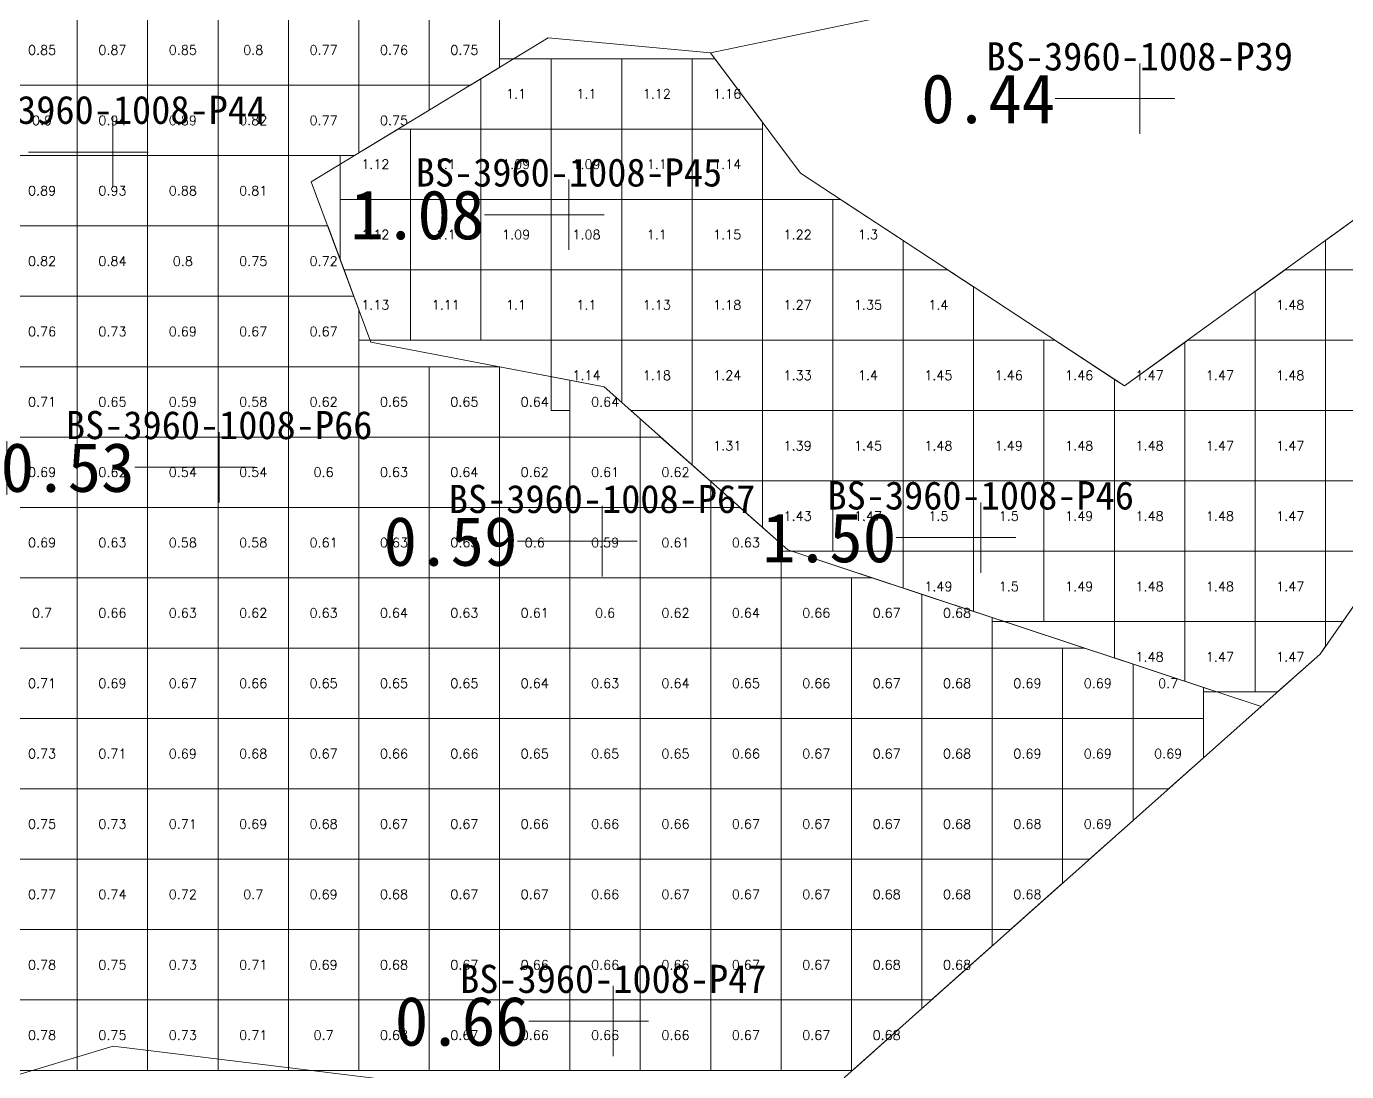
# Model space of a CAD drawing. Header units: inches. Extents: x 469883 to 470005, y 4349687 to 4349765.
# Drawn here: x 469909.89 to 469928.65, y 4349702.43 to 4349717.29 of the extents above; entities that cross this region are included whole.
import ezdxf
from ezdxf.enums import TextEntityAlignment as Align

# ---------------------------------------------------------------- set-up
doc = ezdxf.new("R2010")
doc.units = ezdxf.units.IN
doc.header["$MEASUREMENT"] = 0
for name, color, linetype, lineweight in [('点', 7, 'Continuous', 0), ('爆区方格网', 7, 'Continuous', 0), ('线条', 7, 'Continuous', 0), ('钻孔', 7, 'Continuous', 0)]:
    doc.layers.add(name, color=color, linetype=linetype, lineweight=lineweight)
doc.styles.add('3dmine_textStyle_1', font='txt.shx', dxfattribs={"height": 1, "bigfont": 'gbcbig.shx'})
doc.styles.add('3dmine_textStyle_2', font='simsunb.ttf', dxfattribs={"height": 1})

msp = doc.modelspace()

# ---------------------------------------------------------------- hatches: boundary and pattern name
at = {"layer": '钻孔', "linetype": 'Continuous', "lineweight": 0, "true_color": 0x808080, "extrusion": (0, 1, 0)}
msp.add_hatch(color=8, dxfattribs=at).paths.add_polyline_path([(-469926.71, 3949.7), (-469925.71, 3949.7), (-469925.71, 3961.7), (-469926.71, 3961.7)], flags=0)
at = {"layer": '钻孔', "linetype": 'Continuous', "lineweight": 0, "true_color": 0x00ffff, "extrusion": (0, 1, 0)}
for points in [[(-469912.12, 3950.01), (-469911.12, 3950.01), (-469911.12, 3962.01), (-469912.12, 3962.01)], [(-469913.63, 3949.93), (-469912.63, 3949.93), (-469912.63, 3961.93), (-469913.63, 3961.93)], [(-469919.07, 3950.29), (-469918.07, 3950.29), (-469918.07, 3962.29), (-469919.07, 3962.29)], [(-469919.23, 3950.11), (-469918.23, 3950.11), (-469918.23, 3962.11), (-469919.23, 3962.11)]]:
    msp.add_hatch(color=4, dxfattribs=at).paths.add_polyline_path(points, flags=0)
at = {"layer": '钻孔', "linetype": 'Continuous', "lineweight": 0, "true_color": 0x0000ff, "extrusion": (0, 1, 0)}
msp.add_hatch(color=5, dxfattribs=at).paths.add_polyline_path([(-469918.6, 3949.65), (-469917.6, 3949.65), (-469917.6, 3961.65), (-469918.6, 3961.65)], flags=0)
at = {"layer": '钻孔', "linetype": 'Continuous', "lineweight": 0, "true_color": 0xff0000, "extrusion": (0, 1, 0)}
msp.add_hatch(color=1, dxfattribs=at).paths.add_polyline_path([(-469924.45, 3949.95), (-469923.45, 3949.95), (-469923.45, 3961.95), (-469924.45, 3961.95)], flags=0)

# ---------------------------------------------------------------- linework, layer by layer
at = {"color": 4, "linetype": 'Continuous', "lineweight": 0, "true_color": 0x00ffff, "elevation": 1981.806}
msp.add_lwpolyline([(469929.472, 4349719.374), (469926.45, 4349717.862), (469923.773, 4349717.783), (469919.611, 4349716.908), (469917.305, 4349717.121), (469913.939, 4349715.079), (469914.787, 4349712.799), (469918.1, 4349712.163), (469920.711, 4349709.845), (469927.434, 4349707.62), (469922.434, 4349703.167), (469921.522, 4349702.355), (469921.306, 4349702.005), (469916.527, 4349702.131), (469911.125, 4349702.795), (469907.91, 4349701.826), (469904.362, 4349704.071), (469902.082, 4349706.967), (469895.348, 4349706.967)], dxfattribs=at)
at = {"color": 7, "linetype": 'Continuous', "lineweight": 0, "elevation": 2972.708}
msp.add_lwpolyline([(469919.611, 4349716.908), (469923.773, 4349717.783)], dxfattribs=at)
at = {"color": 5, "linetype": 'Continuous', "lineweight": 0, "true_color": 0x0000ff}
for points, elevation in [([(469929.523, 4349710.158), (469928.271, 4349708.365), (469927.434, 4349707.62), (469921.903, 4349709.45), (469920.711, 4349709.845), (469918.1, 4349712.163), (469914.787, 4349712.799), (469913.939, 4349715.079), (469917.305, 4349717.121), (469919.611, 4349716.908), (469920.89, 4349715.201), (469925.493, 4349712.176), (469929.846, 4349715.326)], 3962.29), ([(469907.91, 4349701.826), (469911.125, 4349702.795), (469916.527, 4349702.131), (469921.306, 4349702.005), (469920.069, 4349700.005), (469919.899, 4349699.73), (469918.862, 4349698.609), (469916.862, 4349696.445), (469908.546, 4349695.172)], 1981.806)]:
    msp.add_lwpolyline(points, dxfattribs=dict(at, elevation=elevation))
at = {"layer": '点', "color": 138, "linetype": 'Continuous', "lineweight": 0, "true_color": 0x004c4c}
for points, elevation in [([(469925.71, 4349715.76), (469925.71, 4349716.76)], 3961.7), ([(469926.21, 4349716.26), (469925.21, 4349716.26)], 3961.7), ([(469911.12, 4349715), (469911.12, 4349716)], 3962.01), ([(469911.62, 4349715.5), (469910.62, 4349715.5)], 3962.01), ([(469917.6, 4349714.11), (469917.6, 4349715.11)], 3961.65), ([(469918.1, 4349714.61), (469917.1, 4349714.61)], 3961.65), ([(469912.63, 4349710.52), (469912.63, 4349711.52)], 3961.93), ([(469913.13, 4349711.02), (469912.13, 4349711.02)], 3961.93), ([(469918.07, 4349709.47), (469918.07, 4349710.47)], 3962.29), ([(469923.45, 4349709.52), (469923.45, 4349710.52)], 3961.95), ([(469923.95, 4349710.02), (469922.95, 4349710.02)], 3961.95), ([(469918.57, 4349709.97), (469917.57, 4349709.97)], 3962.29), ([(469918.23, 4349702.65), (469918.23, 4349703.65)], 3962.11), ([(469918.73, 4349703.15), (469917.73, 4349703.15)], 3962.11)]:
    msp.add_lwpolyline(points, dxfattribs=dict(at, elevation=elevation))
at = {"layer": '爆区方格网', "color": 4, "linetype": 'Continuous', "lineweight": 0, "true_color": 0x00ffff, "elevation": 3962.29}
for points in [[(469910.614, 4349716.45), (469909.614, 4349716.45), (469909.614, 4349717.45), (469910.614, 4349717.45), (469910.614, 4349716.45)], [(469911.614, 4349716.45), (469910.614, 4349716.45), (469910.614, 4349717.45), (469911.614, 4349717.45), (469911.614, 4349716.45)], [(469912.614, 4349716.45), (469911.614, 4349716.45), (469911.614, 4349717.45), (469912.614, 4349717.45), (469912.614, 4349716.45)], [(469913.614, 4349716.45), (469912.614, 4349716.45), (469912.614, 4349717.45), (469913.614, 4349717.45), (469913.614, 4349716.45)], [(469914.614, 4349716.45), (469913.614, 4349716.45), (469913.614, 4349717.45), (469914.614, 4349717.45), (469914.614, 4349716.45)], [(469915.614, 4349716.45), (469914.614, 4349716.45), (469914.614, 4349717.45), (469915.614, 4349717.45), (469915.614, 4349716.45)], [(469916.614, 4349716.702), (469916.199, 4349716.45), (469915.614, 4349716.45), (469915.614, 4349717.45), (469916.614, 4349717.45), (469916.614, 4349716.702)], [(469910.614, 4349715.45), (469909.614, 4349715.45), (469909.614, 4349716.45), (469910.614, 4349716.45), (469910.614, 4349715.45)], [(469911.614, 4349715.45), (469910.614, 4349715.45), (469910.614, 4349716.45), (469911.614, 4349716.45), (469911.614, 4349715.45)], [(469912.614, 4349715.45), (469911.614, 4349715.45), (469911.614, 4349716.45), (469912.614, 4349716.45), (469912.614, 4349715.45)], [(469913.614, 4349715.45), (469912.614, 4349715.45), (469912.614, 4349716.45), (469913.614, 4349716.45), (469913.614, 4349715.45)], [(469914.614, 4349715.489), (469914.55, 4349715.45), (469913.614, 4349715.45), (469913.614, 4349716.45), (469914.614, 4349716.45), (469914.614, 4349715.489)], [(469915.614, 4349716.095), (469914.614, 4349715.489), (469914.614, 4349716.45), (469915.614, 4349716.45), (469915.614, 4349716.095)], [(469910.614, 4349714.45), (469909.614, 4349714.45), (469909.614, 4349715.45), (469910.614, 4349715.45), (469910.614, 4349714.45)], [(469911.614, 4349714.45), (469910.614, 4349714.45), (469910.614, 4349715.45), (469911.614, 4349715.45), (469911.614, 4349714.45)], [(469912.614, 4349714.45), (469911.614, 4349714.45), (469911.614, 4349715.45), (469912.614, 4349715.45), (469912.614, 4349714.45)], [(469913.614, 4349714.45), (469912.614, 4349714.45), (469912.614, 4349715.45), (469913.614, 4349715.45), (469913.614, 4349714.45)], [(469910.614, 4349713.45), (469909.614, 4349713.45), (469909.614, 4349714.45), (469910.614, 4349714.45), (469910.614, 4349713.45)], [(469911.614, 4349713.45), (469910.614, 4349713.45), (469910.614, 4349714.45), (469911.614, 4349714.45), (469911.614, 4349713.45)], [(469912.614, 4349713.45), (469911.614, 4349713.45), (469911.614, 4349714.45), (469912.614, 4349714.45), (469912.614, 4349713.45)], [(469913.614, 4349713.45), (469912.614, 4349713.45), (469912.614, 4349714.45), (469913.614, 4349714.45), (469913.614, 4349713.45)], [(469914.544, 4349713.45), (469913.614, 4349713.45), (469913.614, 4349714.45), (469914.172, 4349714.45), (469914.544, 4349713.45)], [(469910.614, 4349712.45), (469909.614, 4349712.45), (469909.614, 4349713.45), (469910.614, 4349713.45), (469910.614, 4349712.45)], [(469911.614, 4349712.45), (469910.614, 4349712.45), (469910.614, 4349713.45), (469911.614, 4349713.45), (469911.614, 4349712.45)], [(469912.614, 4349712.45), (469911.614, 4349712.45), (469911.614, 4349713.45), (469912.614, 4349713.45), (469912.614, 4349712.45)], [(469913.614, 4349712.45), (469912.614, 4349712.45), (469912.614, 4349713.45), (469913.614, 4349713.45), (469913.614, 4349712.45)], [(469914.614, 4349713.263), (469914.614, 4349712.45), (469913.614, 4349712.45), (469913.614, 4349713.45), (469914.544, 4349713.45), (469914.614, 4349713.263)], [(469910.614, 4349711.45), (469909.614, 4349711.45), (469909.614, 4349712.45), (469910.614, 4349712.45), (469910.614, 4349711.45)], [(469911.614, 4349711.45), (469910.614, 4349711.45), (469910.614, 4349712.45), (469911.614, 4349712.45), (469911.614, 4349711.45)], [(469912.614, 4349711.45), (469911.614, 4349711.45), (469911.614, 4349712.45), (469912.614, 4349712.45), (469912.614, 4349711.45)], [(469913.614, 4349711.45), (469912.614, 4349711.45), (469912.614, 4349712.45), (469913.614, 4349712.45), (469913.614, 4349711.45)], [(469914.614, 4349711.45), (469913.614, 4349711.45), (469913.614, 4349712.45), (469914.614, 4349712.45), (469914.614, 4349711.45)], [(469915.614, 4349711.45), (469914.614, 4349711.45), (469914.614, 4349712.45), (469915.614, 4349712.45), (469915.614, 4349711.45)], [(469916.614, 4349712.448), (469916.614, 4349711.45), (469915.614, 4349711.45), (469915.614, 4349712.45), (469916.604, 4349712.45), (469916.614, 4349712.448)], [(469917.614, 4349712.256), (469917.614, 4349711.45), (469916.614, 4349711.45), (469916.614, 4349712.448), (469917.614, 4349712.256)], [(469918.1, 4349712.163), (469918.614, 4349711.707), (469918.614, 4349711.45), (469917.614, 4349711.45), (469917.614, 4349712.256), (469918.1, 4349712.163)], [(469910.614, 4349710.45), (469909.614, 4349710.45), (469909.614, 4349711.45), (469910.614, 4349711.45), (469910.614, 4349710.45)], [(469911.614, 4349710.45), (469910.614, 4349710.45), (469910.614, 4349711.45), (469911.614, 4349711.45), (469911.614, 4349710.45)], [(469912.614, 4349710.45), (469911.614, 4349710.45), (469911.614, 4349711.45), (469912.614, 4349711.45), (469912.614, 4349710.45)], [(469913.614, 4349710.45), (469912.614, 4349710.45), (469912.614, 4349711.45), (469913.614, 4349711.45), (469913.614, 4349710.45)], [(469914.614, 4349710.45), (469913.614, 4349710.45), (469913.614, 4349711.45), (469914.614, 4349711.45), (469914.614, 4349710.45)], [(469915.614, 4349710.45), (469914.614, 4349710.45), (469914.614, 4349711.45), (469915.614, 4349711.45), (469915.614, 4349710.45)], [(469916.614, 4349710.45), (469915.614, 4349710.45), (469915.614, 4349711.45), (469916.614, 4349711.45), (469916.614, 4349710.45)], [(469917.614, 4349710.45), (469916.614, 4349710.45), (469916.614, 4349711.45), (469917.614, 4349711.45), (469917.614, 4349710.45)], [(469918.614, 4349710.45), (469917.614, 4349710.45), (469917.614, 4349711.45), (469918.614, 4349711.45), (469918.614, 4349710.45)], [(469919.614, 4349710.819), (469919.614, 4349710.45), (469918.614, 4349710.45), (469918.614, 4349711.45), (469918.903, 4349711.45), (469919.614, 4349710.819)], [(469910.614, 4349709.45), (469909.614, 4349709.45), (469909.614, 4349710.45), (469910.614, 4349710.45), (469910.614, 4349709.45)], [(469911.614, 4349709.45), (469910.614, 4349709.45), (469910.614, 4349710.45), (469911.614, 4349710.45), (469911.614, 4349709.45)], [(469912.614, 4349709.45), (469911.614, 4349709.45), (469911.614, 4349710.45), (469912.614, 4349710.45), (469912.614, 4349709.45)], [(469913.614, 4349709.45), (469912.614, 4349709.45), (469912.614, 4349710.45), (469913.614, 4349710.45), (469913.614, 4349709.45)], [(469914.614, 4349709.45), (469913.614, 4349709.45), (469913.614, 4349710.45), (469914.614, 4349710.45), (469914.614, 4349709.45)], [(469915.614, 4349709.45), (469914.614, 4349709.45), (469914.614, 4349710.45), (469915.614, 4349710.45), (469915.614, 4349709.45)], [(469916.614, 4349709.45), (469915.614, 4349709.45), (469915.614, 4349710.45), (469916.614, 4349710.45), (469916.614, 4349709.45)], [(469917.614, 4349709.45), (469916.614, 4349709.45), (469916.614, 4349710.45), (469917.614, 4349710.45), (469917.614, 4349709.45)], [(469918.614, 4349709.45), (469917.614, 4349709.45), (469917.614, 4349710.45), (469918.614, 4349710.45), (469918.614, 4349709.45)], [(469919.614, 4349709.45), (469918.614, 4349709.45), (469918.614, 4349710.45), (469919.614, 4349710.45), (469919.614, 4349709.45)], [(469920.614, 4349709.931), (469920.614, 4349709.45), (469919.614, 4349709.45), (469919.614, 4349710.45), (469920.029, 4349710.45), (469920.614, 4349709.931)], [(469910.614, 4349708.45), (469909.614, 4349708.45), (469909.614, 4349709.45), (469910.614, 4349709.45), (469910.614, 4349708.45)], [(469911.614, 4349708.45), (469910.614, 4349708.45), (469910.614, 4349709.45), (469911.614, 4349709.45), (469911.614, 4349708.45)], [(469912.614, 4349708.45), (469911.614, 4349708.45), (469911.614, 4349709.45), (469912.614, 4349709.45), (469912.614, 4349708.45)], [(469913.614, 4349708.45), (469912.614, 4349708.45), (469912.614, 4349709.45), (469913.614, 4349709.45), (469913.614, 4349708.45)], [(469914.614, 4349708.45), (469913.614, 4349708.45), (469913.614, 4349709.45), (469914.614, 4349709.45), (469914.614, 4349708.45)], [(469915.614, 4349708.45), (469914.614, 4349708.45), (469914.614, 4349709.45), (469915.614, 4349709.45), (469915.614, 4349708.45)], [(469916.614, 4349708.45), (469915.614, 4349708.45), (469915.614, 4349709.45), (469916.614, 4349709.45), (469916.614, 4349708.45)], [(469917.614, 4349708.45), (469916.614, 4349708.45), (469916.614, 4349709.45), (469917.614, 4349709.45), (469917.614, 4349708.45)], [(469918.614, 4349708.45), (469917.614, 4349708.45), (469917.614, 4349709.45), (469918.614, 4349709.45), (469918.614, 4349708.45)], [(469919.614, 4349708.45), (469918.614, 4349708.45), (469918.614, 4349709.45), (469919.614, 4349709.45), (469919.614, 4349708.45)], [(469920.614, 4349708.45), (469919.614, 4349708.45), (469919.614, 4349709.45), (469920.614, 4349709.45), (469920.614, 4349708.45)], [(469921.614, 4349708.45), (469920.614, 4349708.45), (469920.614, 4349709.45), (469921.614, 4349709.45), (469921.614, 4349708.45)], [(469922.614, 4349709.215), (469922.614, 4349708.45), (469921.614, 4349708.45), (469921.614, 4349709.45), (469921.903, 4349709.45), (469922.614, 4349709.215)], [(469923.614, 4349708.884), (469923.614, 4349708.45), (469922.614, 4349708.45), (469922.614, 4349709.215), (469923.614, 4349708.884)], [(469910.614, 4349707.45), (469909.614, 4349707.45), (469909.614, 4349708.45), (469910.614, 4349708.45), (469910.614, 4349707.45)], [(469911.614, 4349707.45), (469910.614, 4349707.45), (469910.614, 4349708.45), (469911.614, 4349708.45), (469911.614, 4349707.45)], [(469912.614, 4349707.45), (469911.614, 4349707.45), (469911.614, 4349708.45), (469912.614, 4349708.45), (469912.614, 4349707.45)], [(469913.614, 4349707.45), (469912.614, 4349707.45), (469912.614, 4349708.45), (469913.614, 4349708.45), (469913.614, 4349707.45)], [(469914.614, 4349707.45), (469913.614, 4349707.45), (469913.614, 4349708.45), (469914.614, 4349708.45), (469914.614, 4349707.45)], [(469915.614, 4349707.45), (469914.614, 4349707.45), (469914.614, 4349708.45), (469915.614, 4349708.45), (469915.614, 4349707.45)], [(469916.614, 4349707.45), (469915.614, 4349707.45), (469915.614, 4349708.45), (469916.614, 4349708.45), (469916.614, 4349707.45)], [(469917.614, 4349707.45), (469916.614, 4349707.45), (469916.614, 4349708.45), (469917.614, 4349708.45), (469917.614, 4349707.45)], [(469918.614, 4349707.45), (469917.614, 4349707.45), (469917.614, 4349708.45), (469918.614, 4349708.45), (469918.614, 4349707.45)], [(469919.614, 4349707.45), (469918.614, 4349707.45), (469918.614, 4349708.45), (469919.614, 4349708.45), (469919.614, 4349707.45)], [(469920.614, 4349707.45), (469919.614, 4349707.45), (469919.614, 4349708.45), (469920.614, 4349708.45), (469920.614, 4349707.45)], [(469921.614, 4349707.45), (469920.614, 4349707.45), (469920.614, 4349708.45), (469921.614, 4349708.45), (469921.614, 4349707.45)], [(469922.614, 4349707.45), (469921.614, 4349707.45), (469921.614, 4349708.45), (469922.614, 4349708.45), (469922.614, 4349707.45)], [(469923.614, 4349707.45), (469922.614, 4349707.45), (469922.614, 4349708.45), (469923.614, 4349708.45), (469923.614, 4349707.45)], [(469924.614, 4349707.45), (469923.614, 4349707.45), (469923.614, 4349708.45), (469924.614, 4349708.45), (469924.614, 4349707.45)], [(469925.614, 4349708.222), (469925.614, 4349707.45), (469924.614, 4349707.45), (469924.614, 4349708.45), (469924.925, 4349708.45), (469925.614, 4349708.222)], [(469926.614, 4349707.891), (469926.614, 4349707.45), (469925.614, 4349707.45), (469925.614, 4349708.222), (469926.614, 4349707.891)], [(469910.614, 4349706.45), (469909.614, 4349706.45), (469909.614, 4349707.45), (469910.614, 4349707.45), (469910.614, 4349706.45)], [(469911.614, 4349706.45), (469910.614, 4349706.45), (469910.614, 4349707.45), (469911.614, 4349707.45), (469911.614, 4349706.45)], [(469912.614, 4349706.45), (469911.614, 4349706.45), (469911.614, 4349707.45), (469912.614, 4349707.45), (469912.614, 4349706.45)], [(469913.614, 4349706.45), (469912.614, 4349706.45), (469912.614, 4349707.45), (469913.614, 4349707.45), (469913.614, 4349706.45)], [(469914.614, 4349706.45), (469913.614, 4349706.45), (469913.614, 4349707.45), (469914.614, 4349707.45), (469914.614, 4349706.45)], [(469915.614, 4349706.45), (469914.614, 4349706.45), (469914.614, 4349707.45), (469915.614, 4349707.45), (469915.614, 4349706.45)], [(469916.614, 4349706.45), (469915.614, 4349706.45), (469915.614, 4349707.45), (469916.614, 4349707.45), (469916.614, 4349706.45)], [(469917.614, 4349706.45), (469916.614, 4349706.45), (469916.614, 4349707.45), (469917.614, 4349707.45), (469917.614, 4349706.45)], [(469918.614, 4349706.45), (469917.614, 4349706.45), (469917.614, 4349707.45), (469918.614, 4349707.45), (469918.614, 4349706.45)], [(469919.614, 4349706.45), (469918.614, 4349706.45), (469918.614, 4349707.45), (469919.614, 4349707.45), (469919.614, 4349706.45)], [(469920.614, 4349706.45), (469919.614, 4349706.45), (469919.614, 4349707.45), (469920.614, 4349707.45), (469920.614, 4349706.45)], [(469921.614, 4349706.45), (469920.614, 4349706.45), (469920.614, 4349707.45), (469921.614, 4349707.45), (469921.614, 4349706.45)], [(469922.614, 4349706.45), (469921.614, 4349706.45), (469921.614, 4349707.45), (469922.614, 4349707.45), (469922.614, 4349706.45)], [(469923.614, 4349706.45), (469922.614, 4349706.45), (469922.614, 4349707.45), (469923.614, 4349707.45), (469923.614, 4349706.45)], [(469924.614, 4349706.45), (469923.614, 4349706.45), (469923.614, 4349707.45), (469924.614, 4349707.45), (469924.614, 4349706.45)], [(469925.614, 4349706.45), (469924.614, 4349706.45), (469924.614, 4349707.45), (469925.614, 4349707.45), (469925.614, 4349706.45)], [(469926.614, 4349706.89), (469926.12, 4349706.45), (469925.614, 4349706.45), (469925.614, 4349707.45), (469926.614, 4349707.45), (469926.614, 4349706.89)], [(469910.614, 4349705.45), (469909.614, 4349705.45), (469909.614, 4349706.45), (469910.614, 4349706.45), (469910.614, 4349705.45)], [(469911.614, 4349705.45), (469910.614, 4349705.45), (469910.614, 4349706.45), (469911.614, 4349706.45), (469911.614, 4349705.45)], [(469912.614, 4349705.45), (469911.614, 4349705.45), (469911.614, 4349706.45), (469912.614, 4349706.45), (469912.614, 4349705.45)], [(469913.614, 4349705.45), (469912.614, 4349705.45), (469912.614, 4349706.45), (469913.614, 4349706.45), (469913.614, 4349705.45)], [(469914.614, 4349705.45), (469913.614, 4349705.45), (469913.614, 4349706.45), (469914.614, 4349706.45), (469914.614, 4349705.45)], [(469915.614, 4349705.45), (469914.614, 4349705.45), (469914.614, 4349706.45), (469915.614, 4349706.45), (469915.614, 4349705.45)], [(469916.614, 4349705.45), (469915.614, 4349705.45), (469915.614, 4349706.45), (469916.614, 4349706.45), (469916.614, 4349705.45)], [(469917.614, 4349705.45), (469916.614, 4349705.45), (469916.614, 4349706.45), (469917.614, 4349706.45), (469917.614, 4349705.45)], [(469918.614, 4349705.45), (469917.614, 4349705.45), (469917.614, 4349706.45), (469918.614, 4349706.45), (469918.614, 4349705.45)], [(469919.614, 4349705.45), (469918.614, 4349705.45), (469918.614, 4349706.45), (469919.614, 4349706.45), (469919.614, 4349705.45)], [(469920.614, 4349705.45), (469919.614, 4349705.45), (469919.614, 4349706.45), (469920.614, 4349706.45), (469920.614, 4349705.45)], [(469921.614, 4349705.45), (469920.614, 4349705.45), (469920.614, 4349706.45), (469921.614, 4349706.45), (469921.614, 4349705.45)], [(469922.614, 4349705.45), (469921.614, 4349705.45), (469921.614, 4349706.45), (469922.614, 4349706.45), (469922.614, 4349705.45)], [(469923.614, 4349705.45), (469922.614, 4349705.45), (469922.614, 4349706.45), (469923.614, 4349706.45), (469923.614, 4349705.45)], [(469924.614, 4349705.45), (469923.614, 4349705.45), (469923.614, 4349706.45), (469924.614, 4349706.45), (469924.614, 4349705.45)], [(469925.614, 4349705.999), (469924.997, 4349705.45), (469924.614, 4349705.45), (469924.614, 4349706.45), (469925.614, 4349706.45), (469925.614, 4349705.999)], [(469910.614, 4349704.45), (469909.614, 4349704.45), (469909.614, 4349705.45), (469910.614, 4349705.45), (469910.614, 4349704.45)], [(469911.614, 4349704.45), (469910.614, 4349704.45), (469910.614, 4349705.45), (469911.614, 4349705.45), (469911.614, 4349704.45)], [(469912.614, 4349704.45), (469911.614, 4349704.45), (469911.614, 4349705.45), (469912.614, 4349705.45), (469912.614, 4349704.45)], [(469913.614, 4349704.45), (469912.614, 4349704.45), (469912.614, 4349705.45), (469913.614, 4349705.45), (469913.614, 4349704.45)], [(469914.614, 4349704.45), (469913.614, 4349704.45), (469913.614, 4349705.45), (469914.614, 4349705.45), (469914.614, 4349704.45)], [(469915.614, 4349704.45), (469914.614, 4349704.45), (469914.614, 4349705.45), (469915.614, 4349705.45), (469915.614, 4349704.45)], [(469916.614, 4349704.45), (469915.614, 4349704.45), (469915.614, 4349705.45), (469916.614, 4349705.45), (469916.614, 4349704.45)], [(469917.614, 4349704.45), (469916.614, 4349704.45), (469916.614, 4349705.45), (469917.614, 4349705.45), (469917.614, 4349704.45)], [(469918.614, 4349704.45), (469917.614, 4349704.45), (469917.614, 4349705.45), (469918.614, 4349705.45), (469918.614, 4349704.45)], [(469919.614, 4349704.45), (469918.614, 4349704.45), (469918.614, 4349705.45), (469919.614, 4349705.45), (469919.614, 4349704.45)], [(469920.614, 4349704.45), (469919.614, 4349704.45), (469919.614, 4349705.45), (469920.614, 4349705.45), (469920.614, 4349704.45)], [(469921.614, 4349704.45), (469920.614, 4349704.45), (469920.614, 4349705.45), (469921.614, 4349705.45), (469921.614, 4349704.45)], [(469922.614, 4349704.45), (469921.614, 4349704.45), (469921.614, 4349705.45), (469922.614, 4349705.45), (469922.614, 4349704.45)], [(469923.614, 4349704.45), (469922.614, 4349704.45), (469922.614, 4349705.45), (469923.614, 4349705.45), (469923.614, 4349704.45)], [(469924.614, 4349705.109), (469923.875, 4349704.45), (469923.614, 4349704.45), (469923.614, 4349705.45), (469924.614, 4349705.45), (469924.614, 4349705.109)], [(469910.614, 4349703.45), (469909.614, 4349703.45), (469909.614, 4349704.45), (469910.614, 4349704.45), (469910.614, 4349703.45)], [(469911.614, 4349703.45), (469910.614, 4349703.45), (469910.614, 4349704.45), (469911.614, 4349704.45), (469911.614, 4349703.45)], [(469912.614, 4349703.45), (469911.614, 4349703.45), (469911.614, 4349704.45), (469912.614, 4349704.45), (469912.614, 4349703.45)], [(469913.614, 4349703.45), (469912.614, 4349703.45), (469912.614, 4349704.45), (469913.614, 4349704.45), (469913.614, 4349703.45)], [(469914.614, 4349703.45), (469913.614, 4349703.45), (469913.614, 4349704.45), (469914.614, 4349704.45), (469914.614, 4349703.45)], [(469915.614, 4349703.45), (469914.614, 4349703.45), (469914.614, 4349704.45), (469915.614, 4349704.45), (469915.614, 4349703.45)], [(469916.614, 4349703.45), (469915.614, 4349703.45), (469915.614, 4349704.45), (469916.614, 4349704.45), (469916.614, 4349703.45)], [(469917.614, 4349703.45), (469916.614, 4349703.45), (469916.614, 4349704.45), (469917.614, 4349704.45), (469917.614, 4349703.45)], [(469918.614, 4349703.45), (469917.614, 4349703.45), (469917.614, 4349704.45), (469918.614, 4349704.45), (469918.614, 4349703.45)], [(469919.614, 4349703.45), (469918.614, 4349703.45), (469918.614, 4349704.45), (469919.614, 4349704.45), (469919.614, 4349703.45)], [(469920.614, 4349703.45), (469919.614, 4349703.45), (469919.614, 4349704.45), (469920.614, 4349704.45), (469920.614, 4349703.45)], [(469921.614, 4349703.45), (469920.614, 4349703.45), (469920.614, 4349704.45), (469921.614, 4349704.45), (469921.614, 4349703.45)], [(469922.614, 4349703.45), (469921.614, 4349703.45), (469921.614, 4349704.45), (469922.614, 4349704.45), (469922.614, 4349703.45)], [(469923.614, 4349704.218), (469922.752, 4349703.45), (469922.614, 4349703.45), (469922.614, 4349704.45), (469923.614, 4349704.45), (469923.614, 4349704.218)], [(469910.614, 4349702.45), (469909.614, 4349702.45), (469909.614, 4349703.45), (469910.614, 4349703.45), (469910.614, 4349702.45)], [(469911.614, 4349702.45), (469910.614, 4349702.45), (469910.614, 4349703.45), (469911.614, 4349703.45), (469911.614, 4349702.45)], [(469912.614, 4349702.45), (469911.614, 4349702.45), (469911.614, 4349703.45), (469912.614, 4349703.45), (469912.614, 4349702.45)], [(469913.614, 4349702.45), (469912.614, 4349702.45), (469912.614, 4349703.45), (469913.614, 4349703.45), (469913.614, 4349702.45)], [(469914.614, 4349702.45), (469913.614, 4349702.45), (469913.614, 4349703.45), (469914.614, 4349703.45), (469914.614, 4349702.45)], [(469915.614, 4349702.45), (469914.614, 4349702.45), (469914.614, 4349703.45), (469915.614, 4349703.45), (469915.614, 4349702.45)], [(469916.614, 4349702.45), (469915.614, 4349702.45), (469915.614, 4349703.45), (469916.614, 4349703.45), (469916.614, 4349702.45)], [(469917.614, 4349702.45), (469916.614, 4349702.45), (469916.614, 4349703.45), (469917.614, 4349703.45), (469917.614, 4349702.45)], [(469918.614, 4349702.45), (469917.614, 4349702.45), (469917.614, 4349703.45), (469918.614, 4349703.45), (469918.614, 4349702.45)], [(469919.614, 4349702.45), (469918.614, 4349702.45), (469918.614, 4349703.45), (469919.614, 4349703.45), (469919.614, 4349702.45)], [(469920.614, 4349702.45), (469919.614, 4349702.45), (469919.614, 4349703.45), (469920.614, 4349703.45), (469920.614, 4349702.45)], [(469921.614, 4349702.45), (469920.614, 4349702.45), (469920.614, 4349703.45), (469921.614, 4349703.45), (469921.614, 4349702.45)], [(469922.614, 4349703.328), (469922.434, 4349703.167), (469921.629, 4349702.45), (469921.614, 4349702.45), (469921.614, 4349703.45), (469922.614, 4349703.45), (469922.614, 4349703.328)]]:
    msp.add_lwpolyline(points, dxfattribs=at)
at = {"layer": '爆区方格网', "color": 5, "linetype": 'Continuous', "lineweight": 0, "true_color": 0x0000ff, "elevation": 3961.95}
for points in [[(469917.349, 4349715.827), (469916.349, 4349715.827), (469916.349, 4349716.541), (469916.614, 4349716.702), (469916.614, 4349716.827), (469917.349, 4349716.827), (469917.349, 4349715.827)], [(469918.349, 4349715.827), (469917.349, 4349715.827), (469917.349, 4349716.827), (469918.349, 4349716.827), (469918.349, 4349715.827)], [(469919.349, 4349715.827), (469918.349, 4349715.827), (469918.349, 4349716.827), (469919.349, 4349716.827), (469919.349, 4349715.827)], [(469920.349, 4349715.923), (469920.349, 4349715.827), (469919.349, 4349715.827), (469919.349, 4349716.827), (469919.672, 4349716.827), (469920.349, 4349715.923)], [(469915.349, 4349714.827), (469914.349, 4349714.827), (469914.349, 4349715.45), (469914.55, 4349715.45), (469914.614, 4349715.489), (469915.172, 4349715.827), (469915.349, 4349715.827), (469915.349, 4349714.827)], [(469916.349, 4349714.827), (469915.349, 4349714.827), (469915.349, 4349715.827), (469916.349, 4349715.827), (469916.349, 4349714.827)], [(469917.349, 4349714.827), (469916.349, 4349714.827), (469916.349, 4349715.827), (469917.349, 4349715.827), (469917.349, 4349714.827)], [(469918.349, 4349714.827), (469917.349, 4349714.827), (469917.349, 4349715.827), (469918.349, 4349715.827), (469918.349, 4349714.827)], [(469919.349, 4349714.827), (469918.349, 4349714.827), (469918.349, 4349715.827), (469919.349, 4349715.827), (469919.349, 4349714.827)], [(469920.349, 4349714.827), (469919.349, 4349714.827), (469919.349, 4349715.827), (469920.349, 4349715.827), (469920.349, 4349714.827)], [(469915.349, 4349713.827), (469914.404, 4349713.827), (469914.349, 4349713.975), (469914.349, 4349714.827), (469915.349, 4349714.827), (469915.349, 4349713.827)], [(469916.349, 4349713.827), (469915.349, 4349713.827), (469915.349, 4349714.827), (469916.349, 4349714.827), (469916.349, 4349713.827)], [(469917.349, 4349713.827), (469916.349, 4349713.827), (469916.349, 4349714.827), (469917.349, 4349714.827), (469917.349, 4349713.827)], [(469918.349, 4349713.827), (469917.349, 4349713.827), (469917.349, 4349714.827), (469918.349, 4349714.827), (469918.349, 4349713.827)], [(469919.349, 4349713.827), (469918.349, 4349713.827), (469918.349, 4349714.827), (469919.349, 4349714.827), (469919.349, 4349713.827)], [(469920.349, 4349713.827), (469919.349, 4349713.827), (469919.349, 4349714.827), (469920.349, 4349714.827), (469920.349, 4349713.827)], [(469921.349, 4349713.827), (469920.349, 4349713.827), (469920.349, 4349714.827), (469921.349, 4349714.827), (469921.349, 4349713.827)], [(469922.349, 4349714.242), (469922.349, 4349713.827), (469921.349, 4349713.827), (469921.349, 4349714.827), (469921.459, 4349714.827), (469922.349, 4349714.242)], [(469929.349, 4349713.827), (469928.349, 4349713.827), (469928.349, 4349714.243), (469929.156, 4349714.827), (469929.349, 4349714.827), (469929.349, 4349713.827)], [(469915.349, 4349712.827), (469914.614, 4349712.827), (469914.614, 4349713.263), (469914.544, 4349713.45), (469914.404, 4349713.827), (469915.349, 4349713.827), (469915.349, 4349712.827)], [(469916.349, 4349712.827), (469915.349, 4349712.827), (469915.349, 4349713.827), (469916.349, 4349713.827), (469916.349, 4349712.827)], [(469917.349, 4349712.827), (469916.349, 4349712.827), (469916.349, 4349713.827), (469917.349, 4349713.827), (469917.349, 4349712.827)], [(469918.349, 4349712.827), (469917.349, 4349712.827), (469917.349, 4349713.827), (469918.349, 4349713.827), (469918.349, 4349712.827)], [(469919.349, 4349712.827), (469918.349, 4349712.827), (469918.349, 4349713.827), (469919.349, 4349713.827), (469919.349, 4349712.827)], [(469920.349, 4349712.827), (469919.349, 4349712.827), (469919.349, 4349713.827), (469920.349, 4349713.827), (469920.349, 4349712.827)], [(469921.349, 4349712.827), (469920.349, 4349712.827), (469920.349, 4349713.827), (469921.349, 4349713.827), (469921.349, 4349712.827)], [(469922.349, 4349712.827), (469921.349, 4349712.827), (469921.349, 4349713.827), (469922.349, 4349713.827), (469922.349, 4349712.827)], [(469923.349, 4349713.585), (469923.349, 4349712.827), (469922.349, 4349712.827), (469922.349, 4349713.827), (469922.98, 4349713.827), (469923.349, 4349713.585)], [(469928.349, 4349712.827), (469927.349, 4349712.827), (469927.349, 4349713.519), (469927.775, 4349713.827), (469928.349, 4349713.827), (469928.349, 4349712.827)], [(469929.349, 4349712.827), (469928.349, 4349712.827), (469928.349, 4349713.827), (469929.349, 4349713.827), (469929.349, 4349712.827)], [(469918.349, 4349711.942), (469918.1, 4349712.163), (469917.614, 4349712.256), (469917.614, 4349711.827), (469917.349, 4349711.827), (469917.349, 4349712.827), (469918.349, 4349712.827), (469918.349, 4349711.942)], [(469919.349, 4349711.827), (469918.479, 4349711.827), (469918.349, 4349711.942), (469918.349, 4349712.827), (469919.349, 4349712.827), (469919.349, 4349711.827)], [(469920.349, 4349711.827), (469919.349, 4349711.827), (469919.349, 4349712.827), (469920.349, 4349712.827), (469920.349, 4349711.827)], [(469921.349, 4349711.827), (469920.349, 4349711.827), (469920.349, 4349712.827), (469921.349, 4349712.827), (469921.349, 4349711.827)], [(469922.349, 4349711.827), (469921.349, 4349711.827), (469921.349, 4349712.827), (469922.349, 4349712.827), (469922.349, 4349711.827)], [(469923.349, 4349711.827), (469922.349, 4349711.827), (469922.349, 4349712.827), (469923.349, 4349712.827), (469923.349, 4349711.827)], [(469924.349, 4349711.827), (469923.349, 4349711.827), (469923.349, 4349712.827), (469924.349, 4349712.827), (469924.349, 4349711.827)], [(469925.349, 4349712.27), (469925.349, 4349711.827), (469924.349, 4349711.827), (469924.349, 4349712.827), (469924.502, 4349712.827), (469925.349, 4349712.27)], [(469926.349, 4349711.827), (469925.349, 4349711.827), (469925.349, 4349712.27), (469925.493, 4349712.176), (469926.349, 4349712.795), (469926.349, 4349711.827)], [(469927.349, 4349711.827), (469926.349, 4349711.827), (469926.349, 4349712.795), (469926.393, 4349712.827), (469927.349, 4349712.827), (469927.349, 4349711.827)], [(469928.349, 4349711.827), (469927.349, 4349711.827), (469927.349, 4349712.827), (469928.349, 4349712.827), (469928.349, 4349711.827)], [(469929.349, 4349711.827), (469928.349, 4349711.827), (469928.349, 4349712.827), (469929.349, 4349712.827), (469929.349, 4349711.827)], [(469920.349, 4349710.827), (469919.605, 4349710.827), (469919.349, 4349711.054), (469919.349, 4349711.827), (469920.349, 4349711.827), (469920.349, 4349710.827)], [(469921.349, 4349710.827), (469920.349, 4349710.827), (469920.349, 4349711.827), (469921.349, 4349711.827), (469921.349, 4349710.827)], [(469922.349, 4349710.827), (469921.349, 4349710.827), (469921.349, 4349711.827), (469922.349, 4349711.827), (469922.349, 4349710.827)], [(469923.349, 4349710.827), (469922.349, 4349710.827), (469922.349, 4349711.827), (469923.349, 4349711.827), (469923.349, 4349710.827)], [(469924.349, 4349710.827), (469923.349, 4349710.827), (469923.349, 4349711.827), (469924.349, 4349711.827), (469924.349, 4349710.827)], [(469925.349, 4349710.827), (469924.349, 4349710.827), (469924.349, 4349711.827), (469925.349, 4349711.827), (469925.349, 4349710.827)], [(469926.349, 4349710.827), (469925.349, 4349710.827), (469925.349, 4349711.827), (469926.349, 4349711.827), (469926.349, 4349710.827)], [(469927.349, 4349710.827), (469926.349, 4349710.827), (469926.349, 4349711.827), (469927.349, 4349711.827), (469927.349, 4349710.827)], [(469928.349, 4349710.827), (469927.349, 4349710.827), (469927.349, 4349711.827), (469928.349, 4349711.827), (469928.349, 4349710.827)], [(469929.349, 4349710.827), (469928.349, 4349710.827), (469928.349, 4349711.827), (469929.349, 4349711.827), (469929.349, 4349710.827)], [(469921.349, 4349709.827), (469920.764, 4349709.827), (469920.711, 4349709.845), (469920.764, 4349709.827), (469920.614, 4349709.827), (469920.614, 4349709.931), (469920.349, 4349710.166), (469920.349, 4349710.827), (469921.349, 4349710.827), (469921.349, 4349709.827)], [(469922.349, 4349709.827), (469921.349, 4349709.827), (469921.349, 4349710.827), (469922.349, 4349710.827), (469922.349, 4349709.827)], [(469923.349, 4349709.827), (469922.349, 4349709.827), (469922.349, 4349710.827), (469923.349, 4349710.827), (469923.349, 4349709.827)], [(469924.349, 4349709.827), (469923.349, 4349709.827), (469923.349, 4349710.827), (469924.349, 4349710.827), (469924.349, 4349709.827)], [(469925.349, 4349709.827), (469924.349, 4349709.827), (469924.349, 4349710.827), (469925.349, 4349710.827), (469925.349, 4349709.827)], [(469926.349, 4349709.827), (469925.349, 4349709.827), (469925.349, 4349710.827), (469926.349, 4349710.827), (469926.349, 4349709.827)], [(469927.349, 4349709.827), (469926.349, 4349709.827), (469926.349, 4349710.827), (469927.349, 4349710.827), (469927.349, 4349709.827)], [(469928.349, 4349709.827), (469927.349, 4349709.827), (469927.349, 4349710.827), (469928.349, 4349710.827), (469928.349, 4349709.827)], [(469929.349, 4349709.908), (469929.292, 4349709.827), (469928.349, 4349709.827), (469928.349, 4349710.827), (469929.349, 4349710.827), (469929.349, 4349709.908)], [(469923.349, 4349708.972), (469922.349, 4349709.303), (469922.349, 4349709.827), (469923.349, 4349709.827), (469923.349, 4349708.972)], [(469924.349, 4349708.827), (469923.786, 4349708.827), (469923.349, 4349708.972), (469923.349, 4349709.827), (469924.349, 4349709.827), (469924.349, 4349708.827)], [(469925.349, 4349708.827), (469924.349, 4349708.827), (469924.349, 4349709.827), (469925.349, 4349709.827), (469925.349, 4349708.827)], [(469926.349, 4349708.827), (469925.349, 4349708.827), (469925.349, 4349709.827), (469926.349, 4349709.827), (469926.349, 4349708.827)], [(469927.349, 4349708.827), (469926.349, 4349708.827), (469926.349, 4349709.827), (469927.349, 4349709.827), (469927.349, 4349708.827)], [(469928.349, 4349708.827), (469927.349, 4349708.827), (469927.349, 4349709.827), (469928.349, 4349709.827), (469928.349, 4349708.827)], [(469928.593, 4349708.827), (469928.349, 4349708.827), (469928.349, 4349709.827), (469929.292, 4349709.827), (469928.593, 4349708.827)], [(469923.349, 4349708.972), (469923.349, 4349708.972), (469922.614, 4349709.215), (469922.349, 4349709.303), (469922.349, 4349709.303), (469923.349, 4349708.972)], [(469923.786, 4349708.827), (469923.614, 4349708.827), (469923.614, 4349708.884), (469923.349, 4349708.972), (469923.349, 4349708.972), (469923.786, 4349708.827)], [(469926.349, 4349707.979), (469926.314, 4349707.99), (469926.349, 4349707.979), (469926.349, 4349707.979), (469926.291, 4349707.998), (469926.314, 4349707.99), (469925.349, 4349708.31), (469925.349, 4349708.827), (469926.349, 4349708.827), (469926.349, 4349707.979)], [(469927.349, 4349707.827), (469926.807, 4349707.827), (469926.614, 4349707.891), (469926.614, 4349707.891), (469926.349, 4349707.979), (469926.349, 4349707.979), (469926.614, 4349707.891), (469926.614, 4349707.891), (469926.349, 4349707.979), (469926.349, 4349708.827), (469927.349, 4349708.827), (469927.349, 4349707.827)], [(469928.349, 4349708.478), (469928.271, 4349708.365), (469927.666, 4349707.827), (469927.349, 4349707.827), (469927.349, 4349708.827), (469928.349, 4349708.827), (469928.349, 4349708.478)], [(469926.291, 4349707.998), (469925.614, 4349708.222), (469925.349, 4349708.31), (469925.349, 4349708.31), (469926.291, 4349707.998)], [(469926.807, 4349707.827), (469926.614, 4349707.827), (469926.614, 4349707.891), (469926.807, 4349707.827)]]:
    msp.add_lwpolyline(points, dxfattribs=at)
at = {"layer": '线条', "color": 138, "linetype": 'Continuous', "lineweight": 0, "true_color": 0x004c4c}
for points, elevation in [([(469925.71, 4349716.26), (469925.71, 4349716.26), (469925.71, 4349716.26)], 3961.7), ([(469911.12, 4349715.5), (469911.12, 4349715.5), (469911.12, 4349715.5)], 3962.01), ([(469917.6, 4349714.61), (469917.6, 4349714.61), (469917.6, 4349714.61)], 3961.65), ([(469912.63, 4349711.02), (469912.63, 4349711.02), (469912.63, 4349711.02)], 3961.93), ([(469923.45, 4349710.02), (469923.45, 4349710.02), (469923.45, 4349710.02)], 3961.95), ([(469918.07, 4349709.97), (469918.07, 4349709.97), (469918.07, 4349709.97)], 3962.29), ([(469918.23, 4349703.15), (469918.23, 4349703.15), (469918.23, 4349703.15)], 3962.11)]:
    msp.add_lwpolyline(points, dxfattribs=dict(at, elevation=elevation))
at = {"layer": '钻孔', "color": 8, "linetype": 'Continuous', "lineweight": 0, "true_color": 0x808080}
for elevation in [3961.7, 3949.7]:
    msp.add_lwpolyline([(469925.71, 4349716.26), (469924.51, 4349716.26)], dxfattribs=dict(at, elevation=elevation))
at = {"layer": '钻孔', "color": 4, "linetype": 'Continuous', "lineweight": 0, "true_color": 0x00ffff}
for points, elevation in [([(469911.12, 4349715.5), (469909.92, 4349715.5)], 3962.01), ([(469911.12, 4349715.5), (469909.92, 4349715.5)], 3950.01), ([(469912.63, 4349711.02), (469911.43, 4349711.02)], 3961.93), ([(469912.63, 4349711.02), (469911.43, 4349711.02)], 3949.93), ([(469918.07, 4349709.97), (469916.87, 4349709.97)], 3962.29), ([(469918.07, 4349709.97), (469916.87, 4349709.97)], 3950.29), ([(469918.23, 4349703.15), (469917.03, 4349703.15)], 3962.11), ([(469918.23, 4349703.15), (469917.03, 4349703.15)], 3950.11)]:
    msp.add_lwpolyline(points, dxfattribs=dict(at, elevation=elevation))
at = {"layer": '钻孔', "color": 5, "linetype": 'Continuous', "lineweight": 0, "true_color": 0x0000ff}
for elevation in [3961.65, 3949.65]:
    msp.add_lwpolyline([(469917.6, 4349714.61), (469916.4, 4349714.61)], dxfattribs=dict(at, elevation=elevation))
at = {"layer": '钻孔', "color": 1, "linetype": 'Continuous', "lineweight": 0, "true_color": 0xff0000}
for elevation in [3961.95, 3949.95]:
    msp.add_lwpolyline([(469923.45, 4349710.02), (469922.25, 4349710.02)], dxfattribs=dict(at, elevation=elevation))

# ---------------------------------------------------------------- texts
at = {"color": 4, "linetype": 'Continuous', "lineweight": 0, "true_color": 0x00ffff, "style": '3dmine_textStyle_1'}
for s, p in [('0.85', (469910.114, 4349716.95, 3962.29)), ('0.87', (469911.114, 4349716.95, 3962.29)), ('0.85', (469912.114, 4349716.95, 3962.29)), ('0.8', (469913.114, 4349716.95, 3962.29)), ('0.77', (469914.114, 4349716.95, 3962.29)), ('0.76', (469915.114, 4349716.95, 3962.29)), ('0.75', (469916.114, 4349716.95, 3962.29)), ('0.9', (469910.114, 4349715.95, 3962.29)), ('0.94', (469911.114, 4349715.95, 3962.29)), ('0.89', (469912.114, 4349715.95, 3962.29)), ('0.82', (469913.114, 4349715.95, 3962.29)), ('0.77', (469914.114, 4349715.95, 3962.29)), ('0.75', (469915.114, 4349715.95, 3962.29)), ('0.89', (469910.114, 4349714.95, 3962.29)), ('0.93', (469911.114, 4349714.95, 3962.29)), ('0.88', (469912.114, 4349714.95, 3962.29)), ('0.81', (469913.114, 4349714.95, 3962.29)), ('0.82', (469910.114, 4349713.95, 3962.29)), ('0.84', (469911.114, 4349713.95, 3962.29)), ('0.8', (469912.114, 4349713.95, 3962.29)), ('0.75', (469913.114, 4349713.95, 3962.29)), ('0.72', (469914.114, 4349713.95, 3962.29)), ('0.76', (469910.114, 4349712.95, 3962.29)), ('0.73', (469911.114, 4349712.95, 3962.29)), ('0.69', (469912.114, 4349712.95, 3962.29)), ('0.67', (469913.114, 4349712.95, 3962.29)), ('0.67', (469914.114, 4349712.95, 3962.29)), ('0.71', (469910.114, 4349711.95, 3962.29)), ('0.65', (469911.114, 4349711.95, 3962.29)), ('0.59', (469912.114, 4349711.95, 3962.29)), ('0.58', (469913.114, 4349711.95, 3962.29)), ('0.62', (469914.114, 4349711.95, 3962.29)), ('0.65', (469915.114, 4349711.95, 3962.29)), ('0.65', (469916.114, 4349711.95, 3962.29)), ('0.64', (469917.114, 4349711.95, 3962.29)), ('0.64', (469918.114, 4349711.95, 3962.29)), ('0.69', (469910.114, 4349710.95, 3962.29)), ('0.62', (469911.114, 4349710.95, 3962.29)), ('0.54', (469912.114, 4349710.95, 3962.29)), ('0.54', (469913.114, 4349710.95, 3962.29)), ('0.6', (469914.114, 4349710.95, 3962.29)), ('0.63', (469915.114, 4349710.95, 3962.29)), ('0.64', (469916.114, 4349710.95, 3962.29)), ('0.62', (469917.114, 4349710.95, 3962.29)), ('0.61', (469918.114, 4349710.95, 3962.29)), ('0.62', (469919.114, 4349710.95, 3962.29)), ('0.69', (469910.114, 4349709.95, 3962.29)), ('0.63', (469911.114, 4349709.95, 3962.29)), ('0.58', (469912.114, 4349709.95, 3962.29)), ('0.58', (469913.114, 4349709.95, 3962.29)), ('0.61', (469914.114, 4349709.95, 3962.29)), ('0.63', (469915.114, 4349709.95, 3962.29)), ('0.63', (469916.114, 4349709.95, 3962.29)), ('0.6', (469917.114, 4349709.95, 3962.29)), ('0.59', (469918.114, 4349709.95, 3962.29)), ('0.61', (469919.114, 4349709.95, 3962.29)), ('0.63', (469920.114, 4349709.95, 3962.29)), ('0.7', (469910.114, 4349708.95, 3962.29)), ('0.66', (469911.114, 4349708.95, 3962.29)), ('0.63', (469912.114, 4349708.95, 3962.29)), ('0.62', (469913.114, 4349708.95, 3962.29)), ('0.63', (469914.114, 4349708.95, 3962.29)), ('0.64', (469915.114, 4349708.95, 3962.29)), ('0.63', (469916.114, 4349708.95, 3962.29)), ('0.61', (469917.114, 4349708.95, 3962.29)), ('0.6', (469918.114, 4349708.95, 3962.29)), ('0.62', (469919.114, 4349708.95, 3962.29)), ('0.64', (469920.114, 4349708.95, 3962.29)), ('0.66', (469921.114, 4349708.95, 3962.29)), ('0.67', (469922.114, 4349708.95, 3962.29)), ('0.68', (469923.114, 4349708.95, 3962.29)), ('0.71', (469910.114, 4349707.95, 3962.29)), ('0.69', (469911.114, 4349707.95, 3962.29)), ('0.67', (469912.114, 4349707.95, 3962.29)), ('0.66', (469913.114, 4349707.95, 3962.29)), ('0.65', (469914.114, 4349707.95, 3962.29)), ('0.65', (469915.114, 4349707.95, 3962.29)), ('0.65', (469916.114, 4349707.95, 3962.29)), ('0.64', (469917.114, 4349707.95, 3962.29)), ('0.63', (469918.114, 4349707.95, 3962.29)), ('0.64', (469919.114, 4349707.95, 3962.29)), ('0.65', (469920.114, 4349707.95, 3962.29)), ('0.66', (469921.114, 4349707.95, 3962.29)), ('0.67', (469922.114, 4349707.95, 3962.29)), ('0.68', (469923.114, 4349707.95, 3962.29)), ('0.69', (469924.114, 4349707.95, 3962.29)), ('0.69', (469925.114, 4349707.95, 3962.29)), ('0.7', (469926.114, 4349707.95, 3962.29)), ('0.73', (469910.114, 4349706.95, 3962.29)), ('0.71', (469911.114, 4349706.95, 3962.29)), ('0.69', (469912.114, 4349706.95, 3962.29)), ('0.68', (469913.114, 4349706.95, 3962.29)), ('0.67', (469914.114, 4349706.95, 3962.29)), ('0.66', (469915.114, 4349706.95, 3962.29)), ('0.66', (469916.114, 4349706.95, 3962.29)), ('0.65', (469917.114, 4349706.95, 3962.29)), ('0.65', (469918.114, 4349706.95, 3962.29)), ('0.65', (469919.114, 4349706.95, 3962.29)), ('0.66', (469920.114, 4349706.95, 3962.29)), ('0.67', (469921.114, 4349706.95, 3962.29)), ('0.67', (469922.114, 4349706.95, 3962.29)), ('0.68', (469923.114, 4349706.95, 3962.29)), ('0.69', (469924.114, 4349706.95, 3962.29)), ('0.69', (469925.114, 4349706.95, 3962.29)), ('0.69', (469926.114, 4349706.95, 3962.29)), ('0.75', (469910.114, 4349705.95, 3962.29)), ('0.73', (469911.114, 4349705.95, 3962.29)), ('0.71', (469912.114, 4349705.95, 3962.29)), ('0.69', (469913.114, 4349705.95, 3962.29)), ('0.68', (469914.114, 4349705.95, 3962.29)), ('0.67', (469915.114, 4349705.95, 3962.29)), ('0.67', (469916.114, 4349705.95, 3962.29)), ('0.66', (469917.114, 4349705.95, 3962.29)), ('0.66', (469918.114, 4349705.95, 3962.29)), ('0.66', (469919.114, 4349705.95, 3962.29)), ('0.67', (469920.114, 4349705.95, 3962.29)), ('0.67', (469921.114, 4349705.95, 3962.29)), ('0.67', (469922.114, 4349705.95, 3962.29)), ('0.68', (469923.114, 4349705.95, 3962.29)), ('0.68', (469924.114, 4349705.95, 3962.29)), ('0.69', (469925.114, 4349705.95, 3962.29)), ('0.77', (469910.114, 4349704.95, 3962.29)), ('0.74', (469911.114, 4349704.95, 3962.29)), ('0.72', (469912.114, 4349704.95, 3962.29)), ('0.7', (469913.114, 4349704.95, 3962.29)), ('0.69', (469914.114, 4349704.95, 3962.29)), ('0.68', (469915.114, 4349704.95, 3962.29)), ('0.67', (469916.114, 4349704.95, 3962.29)), ('0.67', (469917.114, 4349704.95, 3962.29)), ('0.66', (469918.114, 4349704.95, 3962.29)), ('0.67', (469919.114, 4349704.95, 3962.29)), ('0.67', (469920.114, 4349704.95, 3962.29)), ('0.67', (469921.114, 4349704.95, 3962.29)), ('0.68', (469922.114, 4349704.95, 3962.29)), ('0.68', (469923.114, 4349704.95, 3962.29)), ('0.68', (469924.114, 4349704.95, 3962.29)), ('0.78', (469910.114, 4349703.95, 3962.29)), ('0.75', (469911.114, 4349703.95, 3962.29)), ('0.73', (469912.114, 4349703.95, 3962.29)), ('0.71', (469913.114, 4349703.95, 3962.29)), ('0.69', (469914.114, 4349703.95, 3962.29)), ('0.68', (469915.114, 4349703.95, 3962.29)), ('0.67', (469916.114, 4349703.95, 3962.29)), ('0.66', (469917.114, 4349703.95, 3962.29)), ('0.66', (469918.114, 4349703.95, 3962.29)), ('0.66', (469919.114, 4349703.95, 3962.29)), ('0.67', (469920.114, 4349703.95, 3962.29)), ('0.67', (469921.114, 4349703.95, 3962.29)), ('0.68', (469922.114, 4349703.95, 3962.29)), ('0.68', (469923.114, 4349703.95, 3962.29)), ('0.78', (469910.114, 4349702.95, 3962.29)), ('0.75', (469911.114, 4349702.95, 3962.29)), ('0.73', (469912.114, 4349702.95, 3962.29)), ('0.71', (469913.114, 4349702.95, 3962.29)), ('0.7', (469914.114, 4349702.95, 3962.29)), ('0.68', (469915.114, 4349702.95, 3962.29)), ('0.67', (469916.114, 4349702.95, 3962.29)), ('0.66', (469917.114, 4349702.95, 3962.29)), ('0.66', (469918.114, 4349702.95, 3962.29)), ('0.66', (469919.114, 4349702.95, 3962.29)), ('0.67', (469920.114, 4349702.95, 3962.29)), ('0.67', (469921.114, 4349702.95, 3962.29)), ('0.68', (469922.114, 4349702.95, 3962.29))]:
    msp.add_text(s, height=0.1333, dxfattribs=at).set_placement(p, align=Align.MIDDLE_CENTER)
at = {"color": 5, "linetype": 'Continuous', "lineweight": 0, "true_color": 0x0000ff, "style": '3dmine_textStyle_1'}
for s, p in [('1.1', (469916.849, 4349716.327, 3961.95)), ('1.1', (469917.849, 4349716.327, 3961.95)), ('1.12', (469918.849, 4349716.327, 3961.95)), ('1.16', (469919.849, 4349716.327, 3961.95)), ('1.12', (469914.849, 4349715.327, 3961.95)), ('1.1', (469915.849, 4349715.327, 3961.95)), ('1.09', (469916.849, 4349715.327, 3961.95)), ('1.09', (469917.849, 4349715.327, 3961.95)), ('1.1', (469918.849, 4349715.327, 3961.95)), ('1.14', (469919.849, 4349715.327, 3961.95)), ('1.12', (469914.849, 4349714.327, 3961.95)), ('1.1', (469915.849, 4349714.327, 3961.95)), ('1.09', (469916.849, 4349714.327, 3961.95)), ('1.08', (469917.849, 4349714.327, 3961.95)), ('1.1', (469918.849, 4349714.327, 3961.95)), ('1.15', (469919.849, 4349714.327, 3961.95)), ('1.22', (469920.849, 4349714.327, 3961.95)), ('1.3', (469921.849, 4349714.327, 3961.95)), ('1.13', (469914.849, 4349713.327, 3961.95)), ('1.11', (469915.849, 4349713.327, 3961.95)), ('1.1', (469916.849, 4349713.327, 3961.95)), ('1.1', (469917.849, 4349713.327, 3961.95)), ('1.13', (469918.849, 4349713.327, 3961.95)), ('1.18', (469919.849, 4349713.327, 3961.95)), ('1.27', (469920.849, 4349713.327, 3961.95)), ('1.35', (469921.849, 4349713.327, 3961.95)), ('1.4', (469922.849, 4349713.327, 3961.95)), ('1.48', (469927.849, 4349713.327, 3961.95)), ('1.14', (469917.849, 4349712.327, 3961.95)), ('1.18', (469918.849, 4349712.327, 3961.95)), ('1.24', (469919.849, 4349712.327, 3961.95)), ('1.33', (469920.849, 4349712.327, 3961.95)), ('1.4', (469921.849, 4349712.327, 3961.95)), ('1.45', (469922.849, 4349712.327, 3961.95)), ('1.46', (469923.849, 4349712.327, 3961.95)), ('1.46', (469924.849, 4349712.327, 3961.95)), ('1.47', (469925.849, 4349712.327, 3961.95)), ('1.47', (469926.849, 4349712.327, 3961.95)), ('1.48', (469927.849, 4349712.327, 3961.95)), ('1.31', (469919.849, 4349711.327, 3961.95)), ('1.39', (469920.849, 4349711.327, 3961.95)), ('1.45', (469921.849, 4349711.327, 3961.95)), ('1.48', (469922.849, 4349711.327, 3961.95)), ('1.49', (469923.849, 4349711.327, 3961.95)), ('1.48', (469924.849, 4349711.327, 3961.95)), ('1.48', (469925.849, 4349711.327, 3961.95)), ('1.47', (469926.849, 4349711.327, 3961.95)), ('1.47', (469927.849, 4349711.327, 3961.95)), ('1.43', (469920.849, 4349710.327, 3961.95)), ('1.47', (469921.849, 4349710.327, 3961.95)), ('1.5', (469922.849, 4349710.327, 3961.95)), ('1.5', (469923.849, 4349710.327, 3961.95)), ('1.49', (469924.849, 4349710.327, 3961.95)), ('1.48', (469925.849, 4349710.327, 3961.95)), ('1.48', (469926.849, 4349710.327, 3961.95)), ('1.47', (469927.849, 4349710.327, 3961.95)), ('1.49', (469922.849, 4349709.327, 3961.95)), ('1.5', (469923.849, 4349709.327, 3961.95)), ('1.49', (469924.849, 4349709.327, 3961.95)), ('1.48', (469925.849, 4349709.327, 3961.95)), ('1.48', (469926.849, 4349709.327, 3961.95)), ('1.47', (469927.849, 4349709.327, 3961.95)), ('1.48', (469925.849, 4349708.327, 3961.95)), ('1.47', (469926.849, 4349708.327, 3961.95)), ('1.47', (469927.849, 4349708.327, 3961.95))]:
    msp.add_text(s, height=0.1333, dxfattribs=at).set_placement(p, align=Align.MIDDLE_CENTER)
at = {"layer": '钻孔', "color": 138, "linetype": 'Continuous', "lineweight": 0, "true_color": 0x004c4c, "style": '3dmine_textStyle_2'}
for s, p in [('BS-3960-1008-P39', (469925.71, 4349716.66, 3961.7)), ('BS-3960-1008-P44', (469911.12, 4349715.9, 3962.01)), ('BS-3960-1008-P45', (469917.6, 4349715.01, 3961.65)), ('BS-3960-1008-P66', (469912.63, 4349711.42, 3961.93)), ('BS-3960-1008-P67', (469918.07, 4349710.37, 3962.29)), ('BS-3960-1008-P46', (469923.45, 4349710.42, 3961.95)), ('BS-3960-1008-P47', (469918.23, 4349703.55, 3962.11))]:
    msp.add_text(s, height=0.4, dxfattribs=at).set_placement(p, align=Align.CENTER)
at = {"layer": '钻孔', "color": 8, "linetype": 'Continuous', "lineweight": 0, "true_color": 0x808080, "style": '3dmine_textStyle_2'}
msp.add_text('0.44', height=0.7, dxfattribs=at).set_placement((469924.51, 4349716.26, 3955.7), align=Align.MIDDLE_RIGHT)
at = {"layer": '钻孔', "color": 5, "linetype": 'Continuous', "lineweight": 0, "true_color": 0x0000ff, "style": '3dmine_textStyle_2'}
msp.add_text('1.08', height=0.7, dxfattribs=at).set_placement((469916.4, 4349714.61, 3955.65), align=Align.MIDDLE_RIGHT)
at = {"layer": '钻孔', "color": 4, "linetype": 'Continuous', "lineweight": 0, "true_color": 0x00ffff, "style": '3dmine_textStyle_2'}
for s, p in [('0.53', (469911.43, 4349711.02, 3955.93)), ('0.59', (469916.87, 4349709.97, 3956.29)), ('0.66', (469917.03, 4349703.15, 3956.11))]:
    msp.add_text(s, height=0.7, dxfattribs=at).set_placement(p, align=Align.MIDDLE_RIGHT)
at = {"layer": '钻孔', "color": 1, "linetype": 'Continuous', "lineweight": 0, "true_color": 0xff0000, "style": '3dmine_textStyle_2'}
msp.add_text('1.50', height=0.7, dxfattribs=at).set_placement((469922.25, 4349710.02, 3955.95), align=Align.MIDDLE_RIGHT)

doc.saveas('drawing.dxf')
